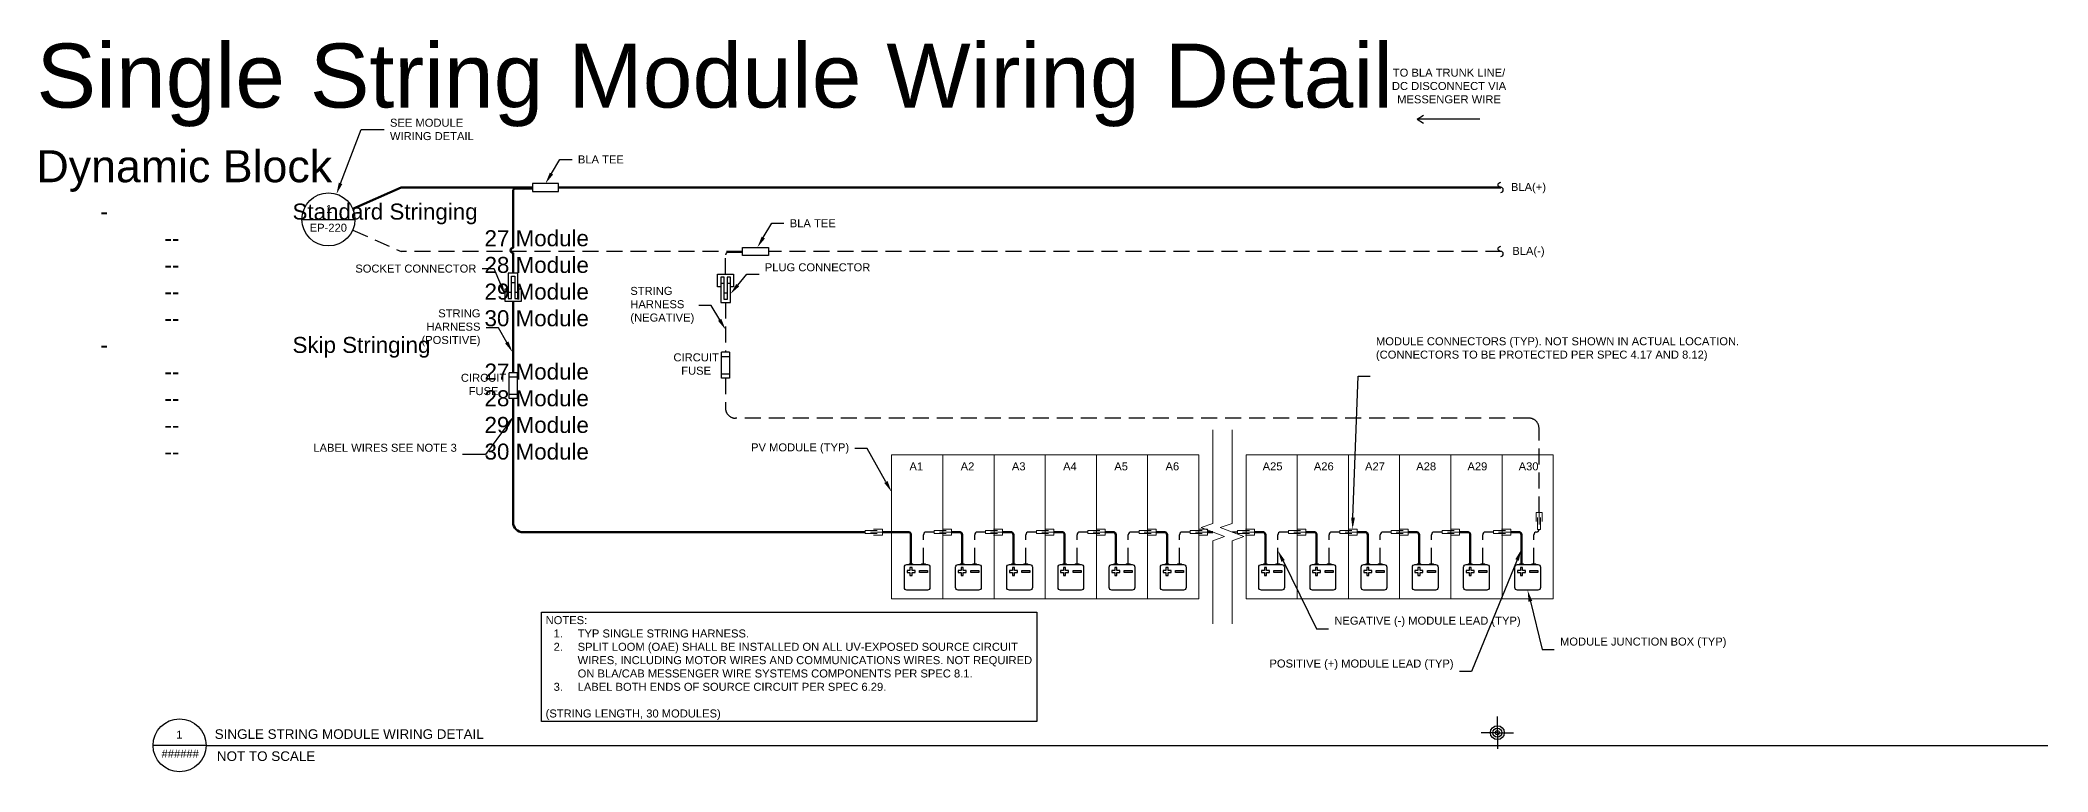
# Model space of a CAD drawing. Header units: feet. Extents: x -9903 to 12307, y -41 to 4121.
# Drawn here: x -9903 to -4396, y 1914 to 3921 of the extents above; entities that cross this region are included whole.
import ezdxf
from ezdxf import colors
from ezdxf.entities.mleader import LeaderData, LeaderLine
from ezdxf.enums import TextEntityAlignment as Align
from ezdxf.math import Vec2, Vec3

# ---------------------------------------------------------------- set-up
doc = ezdxf.new("R2010")
doc.units = ezdxf.units.FT
doc.header["$MEASUREMENT"] = 0
doc.linetypes.add('DASHED2', pattern=[0.375, 0.25, -0.125])
doc.layers.add('BRP-E-Block-Light', color=7, linetype='Continuous', lineweight=5, transparency=0.7)
doc.layers.add('BRP-E-Block-Std', color=7, linetype='Continuous')
doc.layers.add('BRP-E-Note', color=7, linetype='Continuous')
doc.layers.add('BRP-E-GEN-NO PLOT', color=55, linetype='Continuous', plot=False)
doc.styles.add('Arial Bold Text .15', font='arial.ttf', dxfattribs={"height": 0.15})
doc.styles.add('Elec. Arial 0.125', font='arial.ttf', dxfattribs={"height": 0.125})

# ---------------------------------------------------------------- blocks, each defined once
blk = doc.blocks.new('*U35')
at = {"layer": 'BRP-E-Note'}
for q in [(0, 0), (29.602, 0)]:
    blk.add_line((0.829, 0), q, dxfattribs=at)
blk.add_circle((0.414, 0), 0.414, dxfattribs=at)
at = {"layer": 'BRP-E-Note', "insert": (0.997, -0.17), "char_height": 0.15, "attachment_point": 4, "style": 'Arial Bold Text .15'}
blk.add_mtext_dynamic_manual_height_columns('NOT TO SCALE', width=2.09038, gutter_width=1, heights=[0], dxfattribs=at)
at = {"layer": 'BRP-E-Note', "ltscale": 0.7, "style": 'Elec. Arial 0.125'}
for tag, p in [('DETAIL#', (0.411, 0.168)), ('SHEET#', (0.424, -0.13))]:
    blk.add_attdef(tag, text='', height=0.125, dxfattribs=at).set_placement(p, align=Align.MIDDLE_CENTER)
at = {"layer": 'BRP-E-Note', "style": 'Arial Bold Text .15'}
blk.add_attdef('TITLE', text='', height=0.15, dxfattribs=at).set_placement((0.963, 0.056), align=Align.BOTTOM_LEFT)
blk = doc.blocks.new('VisibilityStateIdentifier')
at = {"layer": 'BRP-E-GEN-NO PLOT', "color": 6}
for points in [[(0, 0), (-0.252, 0)], [(0, 0), (0, 0.252)], [(0, 0), (0, -0.252)], [(0, 0), (0.252, 0)]]:
    blk.add_lwpolyline(points, dxfattribs=at)
for radius in [0.108, 0.0702, 0.0328]:
    blk.add_circle((0, 0), radius, dxfattribs=at)
blk = doc.blocks.new('*U38')
at = {"layer": 'BRP-E-Block-Light', "linetype": 'Continuous'}
for points in [[(12.938, 2.84), (12.938, 1.377), (12.755, 1.314), (13.122, 1.173), (12.938, 1.109), (12.938, -0.192)], [(13.238, 2.84), (13.238, 1.377), (13.054, 1.314), (13.421, 1.173), (13.238, 1.109), (13.238, -0.192)]]:
    blk.add_lwpolyline(points, dxfattribs=at)
at = {"layer": 'BRP-E-Block-Std', "color": 7, "lineweight": 60}
for p, q in [((-0.5, 6.297), (0.255, 6.63)), ((0.255, 6.63), (2.311, 6.63)), ((2.713, 6.63), (17.435, 6.63)), ((2.005, 3.733), (2.005, 4.846)), ((12.854, 1.243), (12.938, 1.243))]:
    blk.add_line(p, q, dxfattribs=at)
at = {"layer": 'BRP-E-Block-Std'}
for p, q in [((-1.293, 6.13), (-0.465, 6.13)), ((5.263, 3.99), (5.263, 4.053)), ((5.388, 4.053), (5.263, 4.053)), ((5.388, 4.053), (5.388, 3.99)), ((1.943, 3.671), (1.943, 3.733)), ((2.068, 3.733), (1.943, 3.733)), ((2.068, 3.733), (2.068, 3.671)), ((8.585, 1.243), (8.457, 1.243)), ((9.385, 1.243), (9.257, 1.243)), ((10.185, 1.243), (10.057, 1.243)), ((10.985, 1.243), (10.857, 1.243)), ((11.785, 1.243), (11.657, 1.243)), ((12.585, 1.243), (12.457, 1.243)), ((13.322, 1.243), (13.238, 1.243)), ((14.122, 1.243), (13.994, 1.243)), ((14.922, 1.243), (14.794, 1.243)), ((15.722, 1.243), (15.594, 1.243)), ((16.522, 1.243), (16.394, 1.243)), ((17.322, 1.243), (17.194, 1.243))]:
    blk.add_line(p, q, dxfattribs=at)
at = {"layer": 'BRP-E-Block-Std', "color": 7, "linetype": 'DASHED2', "lineweight": 25}
for p, q in [((-0.5, 5.963), (0.255, 5.63)), ((5.592, 5.63), (0.256, 5.63)), ((17.449, 5.627), (5.994, 5.63)), ((17.878, 3.023), (5.481, 3.023)), ((18.034, 1.552), (18.034, 2.867)), ((8.417, 0.745), (8.417, 1.203)), ((9.217, 0.745), (9.217, 1.203)), ((10.017, 0.745), (10.017, 1.203)), ((10.817, 0.745), (10.817, 1.203)), ((11.617, 0.745), (11.617, 1.203)), ((12.417, 0.745), (12.417, 1.203)), ((13.954, 0.745), (13.954, 1.203)), ((14.754, 0.745), (14.754, 1.203)), ((15.554, 0.745), (15.554, 1.203)), ((16.354, 0.745), (16.354, 1.203)), ((17.154, 0.745), (17.154, 1.203)), ((17.954, 0.745), (17.954, 1.203))]:
    blk.add_line(p, q, dxfattribs=at)
at = {"layer": 'BRP-E-Block-Std', "color": 7, "lineweight": 60}
for points in [[(2.311, 6.614), (2.045, 6.614, 0.414214), (2.005, 6.574), (2.005, 5.686, 1), (2.005, 5.606), (2.005, 5.291)], [(7.777, 1.243), (8.182, 1.243, -0.414214), (8.222, 1.203), (8.222, 0.745)], [(9.022, 0.745), (9.022, 1.203, 0.414214), (8.982, 1.243), (8.854, 1.243)], [(9.822, 0.745), (9.822, 1.203, 0.414214), (9.782, 1.243), (9.654, 1.243)], [(10.454, 1.243), (10.582, 1.243, -0.407692), (10.622, 1.203), (10.622, 0.745)], [(11.422, 0.745), (11.422, 1.203, 0.414214), (11.382, 1.243), (11.254, 1.243)], [(12.222, 0.745), (12.222, 1.203, 0.414214), (12.182, 1.243), (12.054, 1.243)], [(13.759, 0.745), (13.759, 1.203, 0.414214), (13.719, 1.243), (13.591, 1.243)], [(14.559, 0.745), (14.559, 1.203, 0.414214), (14.519, 1.243), (14.391, 1.243)], [(15.359, 0.745), (15.359, 1.203, 0.414214), (15.319, 1.243), (15.191, 1.243)], [(16.159, 0.745), (16.159, 1.203, 0.414214), (16.119, 1.243), (15.991, 1.243)], [(16.959, 0.745), (16.959, 1.203, 0.414214), (16.919, 1.243), (16.791, 1.243)], [(17.759, 0.745), (17.759, 1.203, 0.414214), (17.719, 1.243), (17.591, 1.243)]]:
    blk.add_lwpolyline(points, format="xyb", dxfattribs=at)
at = {"layer": 'BRP-E-Block-Std'}
for points in [[(2.713, 6.691), (2.311, 6.691), (2.311, 6.566), (2.713, 6.566)], [(5.592, 5.692), (5.994, 5.692), (5.994, 5.567), (5.592, 5.567)], [(1.881, 5.046), (1.931, 5.046), (1.931, 4.896), (1.981, 4.896), (1.981, 5.146), (2.031, 5.146), (2.031, 4.896), (2.081, 4.896), (2.081, 5.046), (2.131, 5.046), (2.131, 4.846), (1.881, 4.846)], [(1.931, 4.991), (1.981, 4.991), (1.981, 5.241), (2.031, 5.241), (2.031, 4.991), (2.081, 4.991), (2.081, 5.291), (1.931, 5.291)], [(5.251, 5.225), (5.251, 5.075), (5.201, 5.075), (5.201, 5.275), (5.451, 5.275), (5.451, 5.075), (5.401, 5.075), (5.401, 5.225), (5.351, 5.225), (5.351, 4.975), (5.301, 4.975), (5.301, 5.225)], [(5.401, 5.13), (5.351, 5.13), (5.351, 4.88), (5.301, 4.88), (5.301, 5.13), (5.251, 5.13), (5.251, 4.83), (5.401, 4.83)], [(5.388, 3.99), (5.388, 3.713), (5.263, 3.713), (5.263, 3.99)], [(2.068, 3.671), (2.068, 3.393), (1.943, 3.393), (1.943, 3.671)], [(8.16, 0.61), (8.206, 0.61), (8.206, 0.563), (8.238, 0.563), (8.238, 0.61), (8.285, 0.61), (8.285, 0.641), (8.238, 0.641), (8.238, 0.688), (8.206, 0.688), (8.206, 0.641), (8.16, 0.641)], [(8.48, 0.641), (8.48, 0.61), (8.355, 0.61), (8.355, 0.641)], [(8.96, 0.61), (9.006, 0.61), (9.006, 0.563), (9.038, 0.563), (9.038, 0.61), (9.085, 0.61), (9.085, 0.641), (9.038, 0.641), (9.038, 0.688), (9.006, 0.688), (9.006, 0.641), (8.96, 0.641)], [(9.28, 0.641), (9.28, 0.61), (9.155, 0.61), (9.155, 0.641)], [(9.76, 0.61), (9.806, 0.61), (9.806, 0.563), (9.838, 0.563), (9.838, 0.61), (9.885, 0.61), (9.885, 0.641), (9.838, 0.641), (9.838, 0.688), (9.806, 0.688), (9.806, 0.641), (9.76, 0.641)], [(10.08, 0.641), (10.08, 0.61), (9.955, 0.61), (9.955, 0.641)], [(10.56, 0.61), (10.606, 0.61), (10.606, 0.563), (10.638, 0.563), (10.638, 0.61), (10.685, 0.61), (10.685, 0.641), (10.638, 0.641), (10.638, 0.688), (10.606, 0.688), (10.606, 0.641), (10.56, 0.641)], [(10.88, 0.641), (10.88, 0.61), (10.755, 0.61), (10.755, 0.641)], [(11.36, 0.61), (11.406, 0.61), (11.406, 0.563), (11.438, 0.563), (11.438, 0.61), (11.485, 0.61), (11.485, 0.641), (11.438, 0.641), (11.438, 0.688), (11.406, 0.688), (11.406, 0.641), (11.36, 0.641)], [(11.68, 0.641), (11.68, 0.61), (11.555, 0.61), (11.555, 0.641)], [(12.16, 0.61), (12.206, 0.61), (12.206, 0.563), (12.238, 0.563), (12.238, 0.61), (12.285, 0.61), (12.285, 0.641), (12.238, 0.641), (12.238, 0.688), (12.206, 0.688), (12.206, 0.641), (12.16, 0.641)], [(12.48, 0.641), (12.48, 0.61), (12.355, 0.61), (12.355, 0.641)], [(13.696, 0.61), (13.743, 0.61), (13.743, 0.563), (13.775, 0.563), (13.775, 0.61), (13.821, 0.61), (13.821, 0.641), (13.775, 0.641), (13.775, 0.688), (13.743, 0.688), (13.743, 0.641), (13.696, 0.641)], [(14.017, 0.641), (14.017, 0.61), (13.892, 0.61), (13.892, 0.641)], [(14.496, 0.61), (14.543, 0.61), (14.543, 0.563), (14.575, 0.563), (14.575, 0.61), (14.621, 0.61), (14.621, 0.641), (14.575, 0.641), (14.575, 0.688), (14.543, 0.688), (14.543, 0.641), (14.496, 0.641)], [(14.817, 0.641), (14.817, 0.61), (14.692, 0.61), (14.692, 0.641)], [(15.296, 0.61), (15.343, 0.61), (15.343, 0.563), (15.375, 0.563), (15.375, 0.61), (15.421, 0.61), (15.421, 0.641), (15.375, 0.641), (15.375, 0.688), (15.343, 0.688), (15.343, 0.641), (15.296, 0.641)], [(15.617, 0.641), (15.617, 0.61), (15.492, 0.61), (15.492, 0.641)], [(16.096, 0.61), (16.143, 0.61), (16.143, 0.563), (16.175, 0.563), (16.175, 0.61), (16.221, 0.61), (16.221, 0.641), (16.175, 0.641), (16.175, 0.688), (16.143, 0.688), (16.143, 0.641), (16.096, 0.641)], [(16.417, 0.641), (16.417, 0.61), (16.292, 0.61), (16.292, 0.641)], [(16.896, 0.61), (16.943, 0.61), (16.943, 0.563), (16.975, 0.563), (16.975, 0.61), (17.021, 0.61), (17.021, 0.641), (16.975, 0.641), (16.975, 0.688), (16.943, 0.688), (16.943, 0.641), (16.896, 0.641)], [(17.217, 0.641), (17.217, 0.61), (17.092, 0.61), (17.092, 0.641)], [(17.696, 0.61), (17.743, 0.61), (17.743, 0.563), (17.775, 0.563), (17.775, 0.61), (17.821, 0.61), (17.821, 0.641), (17.775, 0.641), (17.775, 0.688), (17.743, 0.688), (17.743, 0.641), (17.696, 0.641)], [(18.017, 0.641), (18.017, 0.61), (17.892, 0.61), (17.892, 0.641)]]:
    blk.add_lwpolyline(points, close=True, dxfattribs=at)
for points in [[(17.435, 6.55, 1), (17.435, 6.63, -1), (17.435, 6.71)], [(17.435, 5.55, 1), (17.435, 5.63, -1), (17.435, 5.71)]]:
    blk.add_lwpolyline(points, format="xyb", dxfattribs=at)
at = {"layer": 'BRP-E-Block-Std', "color": 7, "linetype": 'DASHED2', "lineweight": 25}
for points in [[(5.326, 5.275), (5.326, 5.576, -0.414214), (5.366, 5.616), (5.592, 5.616)], [(5.325, 3.65), (5.325, 3.179, 0.414214), (5.481, 3.023)]]:
    blk.add_lwpolyline(points, format="xyb", dxfattribs=at)
blk.add_lwpolyline([(5.326, 4.83), (5.326, 4.053)], dxfattribs=at)
at = {"layer": 'BRP-E-Block-Std'}
for points in [[(5.388, 3.713), (5.388, 3.65), (5.263, 3.65), (5.263, 3.713)], [(2.068, 3.393), (2.068, 3.331), (1.943, 3.331), (1.943, 3.393)]]:
    blk.add_lwpolyline(points, dxfattribs=at)
at = {"layer": 'BRP-E-Block-Std', "color": 7, "lineweight": 60}
for points in [[(2.005, 1.397), (2.005, 2.59), (2.005, 3.331)], [(7.508, 1.241), (2.785, 1.241), (2.161, 1.241)]]:
    blk.add_lwpolyline(points, dxfattribs=at)
at = {"layer": 'BRP-E-Block-Std', "color": 7, "lineweight": 9}
for points in [[(8.719, 0.199), (7.919, 0.199), (7.919, 2.449), (8.719, 2.449)], [(9.519, 0.199), (8.719, 0.199), (8.719, 2.449), (9.519, 2.449)], [(10.319, 0.199), (9.519, 0.199), (9.519, 2.449), (10.319, 2.449)], [(11.119, 0.199), (10.319, 0.199), (10.319, 2.449), (11.119, 2.449)], [(11.919, 0.199), (11.119, 0.199), (11.119, 2.449), (11.919, 2.449)], [(12.719, 0.199), (11.919, 0.199), (11.919, 2.449), (12.719, 2.449)], [(13.456, 0.199), (14.256, 0.199), (14.256, 2.449), (13.456, 2.449)], [(14.256, 0.199), (15.056, 0.199), (15.056, 2.449), (14.256, 2.449)], [(15.056, 0.199), (15.856, 0.199), (15.856, 2.449), (15.056, 2.449)], [(15.856, 0.199), (16.656, 0.199), (16.656, 2.449), (15.856, 2.449)], [(16.656, 0.199), (17.456, 0.199), (17.456, 2.449), (16.656, 2.449)], [(17.456, 0.199), (18.256, 0.199), (18.256, 2.449), (17.456, 2.449)]]:
    blk.add_lwpolyline(points, close=True, dxfattribs=at)
at = {"layer": 'BRP-E-Block-Std', "color": 7, "lineweight": 15}
for points in [[(7.695, 1.22), (7.508, 1.22), (7.508, 1.266), (7.695, 1.266)], [(7.636, 1.196), (7.777, 1.196), (7.777, 1.29), (7.636, 1.29)], [(8.772, 1.22), (8.585, 1.22), (8.585, 1.266), (8.772, 1.266)], [(8.713, 1.196), (8.854, 1.196), (8.854, 1.29), (8.713, 1.29)], [(9.572, 1.22), (9.385, 1.22), (9.385, 1.266), (9.572, 1.266)], [(9.513, 1.196), (9.654, 1.196), (9.654, 1.29), (9.513, 1.29)], [(10.372, 1.22), (10.185, 1.22), (10.185, 1.267), (10.372, 1.267)], [(10.313, 1.197), (10.454, 1.197), (10.454, 1.29), (10.313, 1.29)], [(11.172, 1.22), (10.985, 1.22), (10.985, 1.266), (11.172, 1.266)], [(11.113, 1.196), (11.254, 1.196), (11.254, 1.29), (11.113, 1.29)], [(11.972, 1.22), (11.785, 1.22), (11.785, 1.266), (11.972, 1.266)], [(11.913, 1.196), (12.054, 1.196), (12.054, 1.29), (11.913, 1.29)], [(12.772, 1.22), (12.585, 1.22), (12.585, 1.267), (12.772, 1.267)], [(12.713, 1.197), (12.854, 1.197), (12.854, 1.29), (12.713, 1.29)], [(13.509, 1.22), (13.322, 1.22), (13.322, 1.266), (13.509, 1.266)], [(13.45, 1.196), (13.591, 1.196), (13.591, 1.29), (13.45, 1.29)], [(14.309, 1.22), (14.122, 1.22), (14.122, 1.266), (14.309, 1.266)], [(14.25, 1.196), (14.391, 1.196), (14.391, 1.29), (14.25, 1.29)], [(15.109, 1.22), (14.922, 1.22), (14.922, 1.266), (15.109, 1.266)], [(15.05, 1.196), (15.191, 1.196), (15.191, 1.29), (15.05, 1.29)], [(15.909, 1.22), (15.722, 1.22), (15.722, 1.266), (15.909, 1.266)], [(15.85, 1.196), (15.991, 1.196), (15.991, 1.29), (15.85, 1.29)], [(16.709, 1.22), (16.522, 1.22), (16.522, 1.266), (16.709, 1.266)], [(16.65, 1.196), (16.791, 1.196), (16.791, 1.29), (16.65, 1.29)], [(17.509, 1.22), (17.322, 1.22), (17.322, 1.266), (17.509, 1.266)], [(17.45, 1.196), (17.591, 1.196), (17.591, 1.29), (17.45, 1.29)], [(18.081, 1.411), (18.081, 1.552), (17.988, 1.552), (17.988, 1.411)], [(18.058, 1.47), (18.058, 1.283), (18.011, 1.283), (18.011, 1.47)], [(18.034, 1.364), (18.034, 1.552)], [(7.589, 1.243), (7.777, 1.243)], [(8.666, 1.243), (8.854, 1.243)], [(9.466, 1.243), (9.654, 1.243)], [(10.266, 1.243), (10.454, 1.243)], [(11.066, 1.243), (11.254, 1.243)], [(11.866, 1.243), (12.054, 1.243)], [(12.666, 1.243), (12.854, 1.243)], [(13.403, 1.243), (13.591, 1.243)], [(14.203, 1.243), (14.391, 1.243)], [(15.003, 1.243), (15.191, 1.243)], [(15.803, 1.243), (15.991, 1.243)], [(16.603, 1.243), (16.791, 1.243)], [(17.403, 1.243), (17.591, 1.243)]]:
    blk.add_lwpolyline(points, dxfattribs=at)
at = {"layer": 'BRP-E-Block-Std'}
for points in [[(8.479, 0.336), (8.159, 0.336, -0.414214), (8.119, 0.376), (8.119, 0.696, -0.414214), (8.159, 0.736), (8.479, 0.736, -0.414214), (8.519, 0.696), (8.519, 0.376, -0.414214)], [(9.279, 0.336), (8.959, 0.336, -0.414214), (8.919, 0.376), (8.919, 0.696, -0.414214), (8.959, 0.736), (9.279, 0.736, -0.414214), (9.319, 0.696), (9.319, 0.376, -0.414214)], [(10.079, 0.336), (9.759, 0.336, -0.414214), (9.719, 0.376), (9.719, 0.696, -0.414214), (9.759, 0.736), (10.079, 0.736, -0.414214), (10.119, 0.696), (10.119, 0.376, -0.414214)], [(10.879, 0.336), (10.559, 0.336, -0.414214), (10.519, 0.376), (10.519, 0.696, -0.414214), (10.559, 0.736), (10.879, 0.736, -0.414214), (10.919, 0.696), (10.919, 0.376, -0.414214)], [(11.679, 0.336), (11.359, 0.336, -0.414214), (11.319, 0.376), (11.319, 0.696, -0.414214), (11.359, 0.736), (11.679, 0.736, -0.414214), (11.719, 0.696), (11.719, 0.376, -0.414214)], [(12.479, 0.336), (12.159, 0.336, -0.414214), (12.119, 0.376), (12.119, 0.696, -0.414214), (12.159, 0.736), (12.479, 0.736, -0.414214), (12.519, 0.696), (12.519, 0.376, -0.414214)], [(14.016, 0.336), (13.696, 0.336, -0.414214), (13.656, 0.376), (13.656, 0.696, -0.414214), (13.696, 0.736), (14.016, 0.736, -0.414214), (14.056, 0.696), (14.056, 0.376, -0.414214)], [(14.816, 0.336), (14.496, 0.336, -0.414214), (14.456, 0.376), (14.456, 0.696, -0.414214), (14.496, 0.736), (14.816, 0.736, -0.414214), (14.856, 0.696), (14.856, 0.376, -0.414214)], [(15.616, 0.336), (15.296, 0.336, -0.414214), (15.256, 0.376), (15.256, 0.696, -0.414214), (15.296, 0.736), (15.616, 0.736, -0.414214), (15.656, 0.696), (15.656, 0.376, -0.414214)], [(16.416, 0.336), (16.096, 0.336, -0.414214), (16.056, 0.376), (16.056, 0.696, -0.414214), (16.096, 0.736), (16.416, 0.736, -0.414214), (16.456, 0.696), (16.456, 0.376, -0.414214)], [(17.216, 0.336), (16.896, 0.336, -0.414214), (16.856, 0.376), (16.856, 0.696, -0.414214), (16.896, 0.736), (17.216, 0.736, -0.414214), (17.256, 0.696), (17.256, 0.376, -0.414214)], [(18.016, 0.336), (17.696, 0.336, -0.414214), (17.656, 0.376), (17.656, 0.696, -0.414214), (17.696, 0.736), (18.016, 0.736, -0.414214), (18.056, 0.696), (18.056, 0.376, -0.414214)]]:
    blk.add_lwpolyline(points, format="xyb", close=True, dxfattribs=at)
at = {"layer": 'BRP-E-Block-Std', "color": 7, "lineweight": 15}
for points in [[(8.192, 0.736), (8.252, 0.736), (8.252, 0.745), (8.192, 0.745)], [(8.448, 0.736), (8.386, 0.736), (8.386, 0.745), (8.448, 0.745)], [(8.992, 0.736), (9.052, 0.736), (9.052, 0.745), (8.992, 0.745)], [(9.248, 0.736), (9.186, 0.736), (9.186, 0.745), (9.248, 0.745)], [(9.792, 0.736), (9.852, 0.736), (9.852, 0.745), (9.792, 0.745)], [(10.048, 0.736), (9.986, 0.736), (9.986, 0.745), (10.048, 0.745)], [(10.592, 0.736), (10.652, 0.736), (10.652, 0.745), (10.592, 0.745)], [(10.848, 0.736), (10.786, 0.736), (10.786, 0.745), (10.848, 0.745)], [(11.392, 0.736), (11.452, 0.736), (11.452, 0.745), (11.392, 0.745)], [(11.648, 0.736), (11.586, 0.736), (11.586, 0.745), (11.648, 0.745)], [(12.192, 0.736), (12.252, 0.736), (12.252, 0.745), (12.192, 0.745)], [(12.448, 0.736), (12.386, 0.736), (12.386, 0.745), (12.448, 0.745)], [(13.729, 0.736), (13.789, 0.736), (13.789, 0.745), (13.729, 0.745)], [(13.985, 0.736), (13.923, 0.736), (13.923, 0.745), (13.985, 0.745)], [(14.529, 0.736), (14.589, 0.736), (14.589, 0.745), (14.529, 0.745)], [(14.785, 0.736), (14.723, 0.736), (14.723, 0.745), (14.785, 0.745)], [(15.329, 0.736), (15.389, 0.736), (15.389, 0.745), (15.329, 0.745)], [(15.585, 0.736), (15.523, 0.736), (15.523, 0.745), (15.585, 0.745)], [(16.129, 0.736), (16.189, 0.736), (16.189, 0.745), (16.129, 0.745)], [(16.385, 0.736), (16.323, 0.736), (16.323, 0.745), (16.385, 0.745)], [(16.929, 0.736), (16.989, 0.736), (16.989, 0.745), (16.929, 0.745)], [(17.185, 0.736), (17.123, 0.736), (17.123, 0.745), (17.185, 0.745)], [(17.729, 0.736), (17.789, 0.736), (17.789, 0.745), (17.729, 0.745)], [(17.985, 0.736), (17.923, 0.736), (17.923, 0.745), (17.985, 0.745)]]:
    blk.add_lwpolyline(points, close=True, dxfattribs=at)
at = {"layer": 'BRP-E-Block-Std'}
blk.add_circle((-0.879, 6.13), 0.414, dxfattribs=at)
at = {"layer": 'BRP-E-Block-Std', "color": 7, "linetype": 'DASHED2', "lineweight": 25}
blk.add_arc((17.878, 2.867), 0.156, 0, 90, dxfattribs=at)
at = {"layer": 'BRP-E-Block-Std', "color": 7, "lineweight": 60}
blk.add_arc((2.161, 1.397), 0.156, 180, 270, dxfattribs=at)
at = {"layer": 'BRP-E-Block-Std', "lineweight": 25}
for centre, start, end in [((17.994, 1.283), 270, 0), ((8.457, 1.203), 90, 180), ((9.257, 1.203), 90, 180), ((10.057, 1.203), 90, 180), ((10.857, 1.203), 90, 180), ((11.657, 1.203), 90, 180), ((12.457, 1.203), 90, 180), ((13.994, 1.203), 90, 180), ((14.794, 1.203), 90, 180), ((15.594, 1.203), 90, 180), ((16.394, 1.203), 90, 180), ((17.194, 1.203), 90, 180), ((17.994, 1.203), 90, 180)]:
    blk.add_arc(centre, 0.04, start, end, dxfattribs=at)
at = {"layer": 'BRP-E-Note'}
for p, q in [((16.132, 7.697), (16.227, 7.759)), ((17.109, 7.697), (16.132, 7.697)), ((16.132, 7.697), (16.227, 7.634))]:
    blk.add_line(p, q, dxfattribs=at)
at = {"layer": 'BRP-E-GEN-NO PLOT'}
blk.add_blockref('VisibilityStateIdentifier', (17.383, -1.891), dxfattribs=at)
at = {"layer": 'BRP-E-Note', "style": 'Elec. Arial 0.125'}
for s, p in [('1', (-0.869, 6.293)), ('EP-220', (-0.881, 6))]:
    blk.add_text(s, height=0.125, dxfattribs=at).set_placement(p, align=Align.MIDDLE_CENTER)
at = {"layer": 'BRP-E-Note', "char_height": 0.125, "attachment_point": 5, "style": 'Elec. Arial 0.125'}
for s, insert, width in [('TO BLA TRUNK LINE/ DC DISCONNECT VIA MESSENGER WIRE ', (16.628, 8.214), 1.80944), ('BLA(+)', (17.869, 6.618), 0.60504), ('BLA(-)', (17.869, 5.619), 0.60504)]:
    blk.add_mtext(s, dxfattribs=dict(at, insert=insert, width=width))
at = {"layer": 'BRP-E-Note', "color": 7, "char_height": 0.125, "width": 0.19414, "attachment_point": 5, "style": 'Elec. Arial 0.125'}
for s, insert in [('CIRCUIT\\PFUSE', (4.865, 3.869)), ('CIRCUIT\\PFUSE', (1.544, 3.55)), ('A1', (8.305, 2.27)), ('A2', (9.105, 2.27)), ('A3', (9.905, 2.27)), ('A4', (10.705, 2.27)), ('A5', (11.505, 2.27)), ('A6', (12.305, 2.27)), ('A25', (13.871, 2.27)), ('A26', (14.671, 2.27)), ('A27', (15.471, 2.27)), ('A28', (16.271, 2.27)), ('A29', (17.071, 2.27)), ('A30', (17.871, 2.27))]:
    blk.add_mtext(s, dxfattribs=dict(at, insert=insert))
at = {"layer": 'BRP-E-Note', "insert": (2.514, -0.07), "char_height": 0.125, "width": 7.61357, "attachment_point": 1, "style": 'Elec. Arial 0.125', "bg_fill": 16}
blk.add_mtext('NOTES:\\P\\pi-0.375,l0.5,t0.5;1.^ITYP SINGLE STRING HARNESS.{\\C0;\\P2.^ISPLIT LOOM (OAE) SHALL BE INSTALLED ON ALL UV-EXPOSED SOURCE CIRCUIT WIRES, INCLUDING MOTOR WIRES AND COMMUNICATIONS WIRES. NOT REQUIRED ON BLA/CAB MESSENGER WIRE SYSTEMS COMPONENTS} {\\C6;PER SPEC 8.1}.\\P3.^ILABEL BOTH ENDS OF SOURCE CIRCUIT {\\C6;PER SPEC 6.29}.\\P\\pi0,l0,tz;\\P(STRING LENGTH, 30 MODULES) ', dxfattribs=at)
at = {"layer": 'BRP-E-Note'}
ml = blk.add_multileader_mtext('Standard', dxfattribs=at)
ml.set_content('SEE MODULE\\PWIRING DETAIL', color=256, style='Elec. Arial 0.125')
ml.set_leader_properties()
ml.build(insert=Vec2(0, 0))
ml.multileader.update_dxf_attribs({"text_left_attachment_type": 2, "text_right_attachment_type": 2, "dogleg_length": 0.36, "arrow_head_size": 0.18})
ctx = ml.context
ctx.base_point, ctx.char_height, ctx.arrow_head_size, ctx.landing_gap_size, ctx.plane_origin = Vec3(-0.008, 7.533), 0.125, 0.18, 0.09, Vec3(-0.754, 6.525)
ctx.left_attachment, ctx.right_attachment = 2, 2
notes = []
notes.append((ctx, [(0, (1, 1, 0), (-0.368, 7.533), (1, 0), 0.36, [(0, [(-0.754, 6.525)], 0, [])])]))
ctx.mtext.insert, ctx.mtext.flow_direction = Vec3(0.082, 7.703), 5
ml = blk.add_multileader_mtext('Standard', dxfattribs=at)
ml.set_content('BLA TEE', color=256, style='Elec. Arial 0.125')
ml.set_leader_properties(linetype='ByLayer')
ml.build(insert=Vec2(0, 0))
ml.multileader.update_dxf_attribs({"text_left_attachment_type": 2, "text_right_attachment_type": 2, "dogleg_length": 0.19, "arrow_head_size": 0.18})
ctx = ml.context
ctx.base_point, ctx.char_height, ctx.arrow_head_size, ctx.landing_gap_size, ctx.plane_origin = Vec3(2.928, 7.067), 0.125, 0.18, 0.09, Vec3(2.71, 6.692)
ctx.left_attachment, ctx.right_attachment = 2, 2
notes.append((ctx, [(0, (1, 1, 0), (2.738, 7.067), (1, 0), 0.19, [(0, [(2.512, 6.691)], 0, [])])]))
ctx.mtext.insert, ctx.mtext.flow_direction = Vec3(3.018, 7.13), 5
ml = blk.add_multileader_mtext('Standard', dxfattribs=at)
ml.set_content('BLA TEE', color=256, style='Elec. Arial 0.125')
ml.set_leader_properties(linetype='ByLayer')
ml.build(insert=Vec2(0, 0))
ml.multileader.update_dxf_attribs({"text_left_attachment_type": 2, "text_right_attachment_type": 2, "dogleg_length": 0.19, "arrow_head_size": 0.18})
ctx = ml.context
ctx.base_point, ctx.char_height, ctx.arrow_head_size, ctx.landing_gap_size, ctx.plane_origin = Vec3(6.238, 6.069), 0.125, 0.18, 0.09, Vec3(6.02, 5.694)
ctx.left_attachment, ctx.right_attachment = 2, 2
notes.append((ctx, [(0, (1, 1, 0), (6.048, 6.069), (1, 0), 0.19, [(0, [(5.822, 5.692)], 0, [])])]))
ctx.mtext.insert, ctx.mtext.flow_direction = Vec3(6.328, 6.132), 5
ml = blk.add_multileader_mtext('Standard', dxfattribs=at)
ml.set_content('SOCKET CONNECTOR', color=256, style='Elec. Arial 0.125')
ml.set_leader_properties(linetype='ByLayer')
ml.build(insert=Vec2(0, 0))
ml.multileader.update_dxf_attribs({"text_left_attachment_type": 2, "text_right_attachment_type": 2, "dogleg_length": 0.19, "arrow_head_size": 0.18})
ctx = ml.context
ctx.base_point, ctx.char_height, ctx.arrow_head_size, ctx.landing_gap_size, ctx.plane_origin = Vec3(-0.54, 5.359), 0.125, 0.18, 0.09, Vec3(-2.852, 5.039)
ctx.left_attachment, ctx.right_attachment, ctx.text_align_type = 2, 2, 2
notes.append((ctx, [(0, (1, 1, 0), (1.712, 5.359), (-1, 0), 0.19, [(0, [(1.881, 4.946)], 0, [])])]))
ctx.mtext.insert, ctx.mtext.alignment, ctx.mtext.flow_direction = Vec3(1.432, 5.424), 3, 5
ml = blk.add_multileader_mtext('Standard', dxfattribs=at)
ml.set_content('PLUG CONNECTOR', color=256, style='Elec. Arial 0.125')
ml.set_leader_properties(linetype='ByLayer')
ml.build(insert=Vec2(0, 0))
ml.multileader.update_dxf_attribs({"text_left_attachment_type": 2, "text_right_attachment_type": 2, "dogleg_length": 0.19, "arrow_head_size": 0.18})
ctx = ml.context
ctx.base_point, ctx.char_height, ctx.arrow_head_size, ctx.landing_gap_size, ctx.plane_origin = Vec3(5.848, 5.274), 0.125, 0.18, 0.09, Vec3(6.442, 4.817)
ctx.left_attachment, ctx.right_attachment = 2, 2
notes.append((ctx, [(0, (1, 1, 0), (5.658, 5.274), (1, 0), 0.19, [(0, [(5.401, 4.964)], 0, [])])]))
ctx.mtext.insert, ctx.mtext.width, ctx.mtext.defined_height, ctx.mtext.flow_direction = Vec3(5.938, 5.444), 1.27197, 0.36, 5
ml = blk.add_multileader_mtext('Standard', dxfattribs=at)
ml.set_content('STRING \\PHARNESS\\P(NEGATIVE)', color=256, style='Elec. Arial 0.125')
ml.set_leader_properties(linetype='ByLayer')
ml.build(insert=Vec2(0, 0))
ml.multileader.update_dxf_attribs({"text_left_attachment_type": 2, "text_right_attachment_type": 2, "dogleg_length": 0.19, "arrow_head_size": 0.18})
ctx = ml.context
ctx.base_point, ctx.char_height, ctx.arrow_head_size, ctx.landing_gap_size, ctx.plane_origin, ctx.plane_x_axis, ctx.plane_y_axis = Vec3(3.747, 4.782), 0.125, 0.18, 0.09, Vec3(4.298, 4.406), Vec3(1, 0.000712), Vec3(-0.000712, 1)
ctx.left_attachment, ctx.right_attachment = 2, 2
notes.append((ctx, [(0, (1, 1, 0), (5.099, 4.783), (-1, -0.000712), 0.19, [(0, [(5.326, 4.406)], 0, [])])]))
ctx.mtext.insert, ctx.mtext.text_direction, ctx.mtext.rotation, ctx.mtext.flow_direction = Vec3(3.837, 5.075), Vec3(1, 0.000712), 0.000712, 5
ml = blk.add_multileader_mtext('Standard', dxfattribs=at)
ml.set_content('STRING\\PHARNESS\\P(POSITIVE)', color=256, style='Elec. Arial 0.125')
ml.set_leader_properties(linetype='ByLayer')
ml.build(insert=Vec2(0, 0))
ml.multileader.update_dxf_attribs({"text_left_attachment_type": 2, "text_right_attachment_type": 2, "dogleg_length": 0.19, "arrow_head_size": 0.18})
ctx = ml.context
ctx.base_point, ctx.char_height, ctx.arrow_head_size, ctx.landing_gap_size, ctx.plane_origin = Vec3(0.501, 4.433), 0.125, 0.18, 0.09, Vec3(-2.789, 4.113)
ctx.left_attachment, ctx.right_attachment, ctx.text_align_type = 2, 2, 2
notes.append((ctx, [(0, (1, 1, 0), (1.776, 4.433), (-1, 0), 0.19, [(0, [(1.997, 4.053)], 0, [])])]))
ctx.mtext.insert, ctx.mtext.alignment, ctx.mtext.flow_direction = Vec3(1.496, 4.725), 3, 5
ml = blk.add_multileader_mtext('Standard', dxfattribs=at)
ml.set_content('MODULE CONNECTORS (TYP). NOT SHOWN IN ACTUAL LOCATION.\\P(CONNECTORS TO BE PROTECTED PER {\\C6;SPEC 4.17 AND 8.12})', color=256, style='Elec. Arial 0.125')
ml.set_leader_properties()
ml.build(insert=Vec2(0, 0))
ml.multileader.update_dxf_attribs({"text_left_attachment_type": 2, "text_right_attachment_type": 2, "dogleg_length": 0.1, "arrow_head_size": 0.18})
ctx = ml.context
ctx.base_point, ctx.char_height, ctx.arrow_head_size, ctx.landing_gap_size, ctx.plane_origin = Vec3(15.396, 3.68), 0.125, 0.18, 0.09, Vec3(183.484, -28.526)
ctx.left_attachment, ctx.right_attachment = 2, 2
notes.append((ctx, [(0, (1, 1, 0), (15.206, 3.68), (1, 0), 0.19, [(0, [(15.121, 1.29)], 0, [])])]))
ctx.mtext.insert, ctx.mtext.width, ctx.mtext.defined_height, ctx.mtext.flow_direction = Vec3(15.486, 4.288), 2.638, 0.167, 5
ml = blk.add_multileader_mtext('Standard', dxfattribs=at)
ml.set_content('LABEL WIRES SEE NOTE 3', color=256, style='Elec. Arial 0.125')
ml.set_leader_properties()
ml.build(insert=Vec2(0, 0))
ml.multileader.update_dxf_attribs({"text_left_attachment_type": 2, "text_right_attachment_type": 2, "dogleg_length": 0.36, "arrow_head_size": 0.18})
ctx = ml.context
ctx.base_point, ctx.char_height, ctx.arrow_head_size, ctx.landing_gap_size, ctx.plane_origin = Vec3(-0.107, 2.454), 0.125, 0.18, 0.09, Vec3(2.056, 1.512)
ctx.left_attachment, ctx.right_attachment, ctx.text_align_type = 2, 2, 2
notes.append((ctx, [(0, (1, 1, 0), (1.576, 2.454), (-1, 0), 0.36, [(0, [(2.021, 3.058)], 0, [])])]))
ctx.mtext.insert, ctx.mtext.width, ctx.mtext.alignment, ctx.mtext.flow_direction = Vec3(1.126, 2.624), 1.30431, 3, 5
ml = blk.add_multileader_mtext('Standard', dxfattribs=at)
ml.set_content('PV MODULE (TYP)', color=256, style='Elec. Arial 0.125')
ml.set_leader_properties()
ml.build(insert=Vec2(0, 0))
ml.multileader.update_dxf_attribs({"text_left_attachment_type": 2, "text_right_attachment_type": 2, "dogleg_length": 0.1, "arrow_head_size": 0.18})
ctx = ml.context
ctx.base_point, ctx.char_height, ctx.arrow_head_size, ctx.landing_gap_size, ctx.plane_origin = Vec3(5.653, 2.548), 0.125, 0.18, 0.09, Vec3(177.107, -28.674)
ctx.left_attachment, ctx.right_attachment, ctx.text_align_type = 2, 2, 2
notes.append((ctx, [(1, (1, 1, 0), (7.536, 2.548), (-1, 0), 0.19, [(0, [(7.919, 1.87)], 0, [])])]))
ctx.mtext.insert, ctx.mtext.width, ctx.mtext.defined_height, ctx.mtext.alignment, ctx.mtext.flow_direction = Vec3(7.256, 2.63), 2.09863, 0.167, 3, 5
ml = blk.add_multileader_mtext('Standard', dxfattribs=at)
ml.set_content('NEGATIVE (-) MODULE LEAD (TYP)', color=256, style='Elec. Arial 0.125')
ml.set_leader_properties()
ml.build(insert=Vec2(0, 0))
ml.multileader.update_dxf_attribs({"text_left_attachment_type": 2, "text_right_attachment_type": 2, "dogleg_length": 0.1, "arrow_head_size": 0.18})
ctx = ml.context
ctx.base_point, ctx.char_height, ctx.arrow_head_size, ctx.landing_gap_size, ctx.plane_origin = Vec3(14.746, -0.266), 0.125, 0.18, 0.09, Vec3(184.959, -28.636)
ctx.left_attachment, ctx.right_attachment = 2, 2
notes.append((ctx, [(0, (1, 1, 0), (14.556, -0.266), (1, 0), 0.19, [(0, [(13.955, 0.954)], 0, [])])]))
ctx.mtext.insert, ctx.mtext.width, ctx.mtext.defined_height, ctx.mtext.flow_direction = Vec3(14.836, -0.078), 2.09863, 0.167, 5
ml = blk.add_multileader_mtext('Standard', dxfattribs=at)
ml.set_content('POSITIVE (+) MODULE LEAD (TYP)', color=256, style='Elec. Arial 0.125')
ml.set_leader_properties()
ml.build(insert=Vec2(0, 0))
ml.multileader.update_dxf_attribs({"text_left_attachment_type": 2, "text_right_attachment_type": 2, "dogleg_length": 0.1, "arrow_head_size": 0.18})
ctx = ml.context
ctx.base_point, ctx.char_height, ctx.arrow_head_size, ctx.landing_gap_size, ctx.plane_origin = Vec3(14.764, -0.935), 0.125, 0.18, 0.09, Vec3(185.425, -28.784)
ctx.left_attachment, ctx.right_attachment, ctx.text_align_type = 2, 2, 2
notes.append((ctx, [(1, (1, 1, 0), (16.979, -0.935), (-1, 0), 0.19, [(0, [(17.759, 0.974)], 0, [])])]))
ctx.mtext.insert, ctx.mtext.width, ctx.mtext.defined_height, ctx.mtext.alignment, ctx.mtext.flow_direction = Vec3(16.699, -0.748), 2.09863, 0.167, 3, 5
ml = blk.add_multileader_mtext('Standard', dxfattribs=at)
ml.set_content('MODULE JUNCTION BOX (TYP)', color=256, style='Elec. Arial 0.125')
ml.set_leader_properties()
ml.build(insert=Vec2(0, 0))
ml.multileader.update_dxf_attribs({"text_left_attachment_type": 2, "text_right_attachment_type": 2, "dogleg_length": 0.1, "arrow_head_size": 0.18})
ctx = ml.context
ctx.base_point, ctx.char_height, ctx.arrow_head_size, ctx.landing_gap_size, ctx.plane_origin = Vec3(18.272, -0.592), 0.125, 0.18, 0.09, Vec3(187.252, -32.445)
ctx.left_attachment, ctx.right_attachment = 2, 2
notes.append((ctx, [(0, (1, 1, 0), (18.082, -0.592), (1, 0), 0.19, [(0, [(17.856, 0.336)], 0, [])])]))
ctx.mtext.insert, ctx.mtext.width, ctx.mtext.defined_height, ctx.mtext.flow_direction = Vec3(18.362, -0.405), 2.09863, 0.167, 5
for ctx, leaders in notes:
    for number, flags, end, landing, length, lines in leaders:
        leader = LeaderData()
        leader.index, (leader.has_last_leader_line, leader.has_dogleg_vector, leader.attachment_direction) = number, flags
        leader.last_leader_point, leader.dogleg_vector, leader.dogleg_length = Vec3(end), Vec3(landing), length
        for number, points, colour, breaks in lines:
            line = LeaderLine()
            line.index, line.vertices, line.color, line.breaks = number, Vec3.list(points), colors.encode_raw_color(colour), breaks
            leader.lines.append(line)
        ctx.leaders.append(leader)

msp = doc.modelspace()

# ---------------------------------------------------------------- block references
at = {"layer": 'BRP-E-Block-Std', "xscale": 175.5845020785817, "yscale": 175.5845020785817, "zscale": 175.5845020785817}
msp.add_blockref('*U38', (-8958.2, 2353.2), dxfattribs=at)
at = {"layer": 'BRP-E-Note', "xscale": 175.5845020785817, "yscale": 175.5845020785817, "zscale": 175.5845020785817}
msp.add_blockref('*U35', (-9593.6, 1986.4), dxfattribs=at).add_auto_attribs({'DETAIL#': '1', 'SHEET#': '######', 'TITLE': 'SINGLE STRING MODULE WIRING DETAIL'})

# ---------------------------------------------------------------- texts
at = {"layer": 'Defpoints', "transparency": 33554508, "insert": (-9913.5, 3912), "char_height": 175.585, "attachment_point": 1, "style": 'Elec. Arial 0.125'}
msp.add_mtext_dynamic_manual_height_columns('Single String Module Wiring Detail\\P{\\H0.5x;\\C4;Dynamic Block\\P\\pi-526.75351,l702.33801,t702.33801;\\H0.5x;\\C256;-^IStandard Stringing \\P\\pi-877.92251,l1229.09151,t1229.09151;--^I27 Module\\P--^I28 Module \\P--^I29 Module\\P--^I30 Module\\P\\pi-526.75351,l702.33801,t702.33801;-^ISkip Stringing \\P\\pi-877.92251,l1229.09151,t1229.09151;--^I27 Module\\P--^I28 Module\\P--^I29 Module\\P--^I30 Module}', width=5662.6, gutter_width=109.7, heights=[1773.9], dxfattribs=at)

doc.saveas('drawing.dxf')
